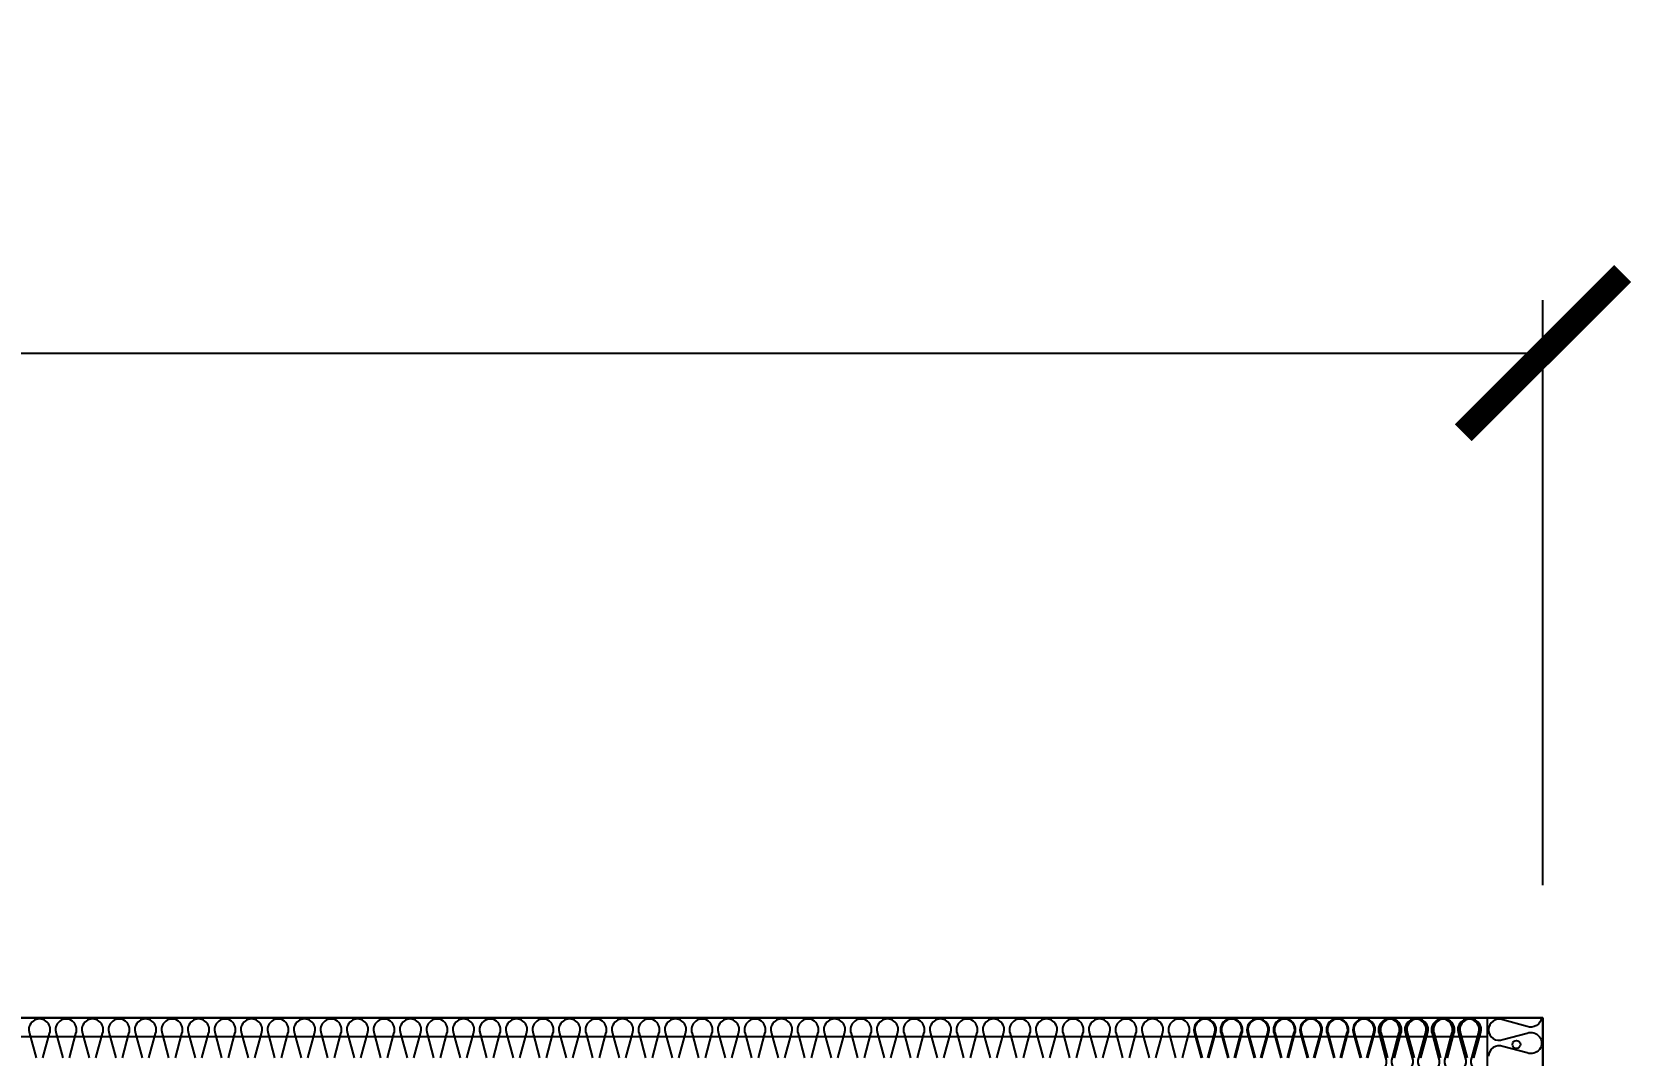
# Model space of a CAD drawing. Header units: millimetres. Extents: x 2911 to 32318, y 2586 to 23381.
# Drawn here: x 8752 to 9956, y 12283 to 13053 of the extents above; entities that cross this region are included whole.
import ezdxf

# ---------------------------------------------------------------- set-up
doc = ezdxf.new("R2010")
doc.units = ezdxf.units.MM
doc.layers.add('SMS', color=220, linetype='Continuous')
doc.layers.add('냉각탑_dim', color=1, linetype='Continuous')
doc.styles.add('HY울릉도L', font='')
doc.styles.get('HY울릉도L').set_extended_font_data('HY울릉도L')
doc.dimstyles.new('성지DIM', dxfattribs={"dimtxt": 3.5, "dimasz": 3, "dimexe": 1, "dimexo": 2.5, "dimgap": 2, "dimtad": 1, "dimdec": 0, "dimzin": 3, "dimdsep": 46, "dimtxsty": 'HY울릉도L', "dimblk": 'ARCHTICK', "dimcen": -2, "dimclrd": 256, "dimclre": 256, "dimclrt": 7, "dimadec": 0, "dimazin": 0, "dimtfac": 1, "dimtdec": 0, "dimtofl": 0, "dimtmove": 0, "dimatfit": 3, "dimfxl": 1, "dimtolj": 1, "dimtzin": 0, "dimlwe": -1, "dimarcsym": 0})

# ---------------------------------------------------------------- blocks, each defined once
blk = doc.blocks.new('_ArchTick')
at = {"color": 0, "linetype": 'ByBlock', "const_width": 0.15}
blk.add_lwpolyline([(-0.5, -0.5), (0.5, 0.5)], dxfattribs=at)
blk = doc.blocks.new('*D674')
at = {"layer": 'Defpoints', "color": 0, "transparency": 16777216}
for p in [(9889.4, 12811.6), (7189.4, 12311.1), (9889.4, 12311.1)]:
    blk.add_point(p, dxfattribs=at)
at = {"layer": '냉각탑_dim', "transparency": 16777216}
for p, q in [((7189.4, 12411.1), (7189.4, 12851.6)), ((9889.4, 12411.1), (9889.4, 12851.6))]:
    blk.add_line(p, q, dxfattribs=at)
at = {"layer": '냉각탑_dim', "lineweight": -2, "transparency": 16777216}
blk.add_line((7189.4, 12811.6), (9889.4, 12811.6), dxfattribs=at)
at = {"layer": '냉각탑_dim', "lineweight": -2, "transparency": 16777216, "xscale": 120, "yscale": 120, "zscale": 120, "rotation": 180}
blk.add_blockref('_ArchTick', (7189.4, 12811.6), dxfattribs=at)
at = {"layer": '냉각탑_dim', "lineweight": -2, "transparency": 16777216, "xscale": 120, "yscale": 120, "zscale": 120}
blk.add_blockref('_ArchTick', (9889.4, 12811.6), dxfattribs=at)
at = {"layer": '냉각탑_dim', "color": 7, "transparency": 16777216, "insert": (8539.4, 12961.6), "char_height": 140, "attachment_point": 5, "style": 'HY울릉도L'}
blk.add_mtext('\\A1;2700', dxfattribs=at)
blk = doc.blocks.new('3')
for p, q in [((9644.4, 12311.1), (7189.4, 12311.1)), ((7380.6, 12311.1), (9889.4, 12311.1)), ((9644.4, 12311.1), (9889.4, 12311.1)), ((9889.4, 12311.1), (9889.4, 9311.1)), ((7394.7, 12297.1), (9847.4, 12297.1))]:
    blk.add_line(p, q)
at = {"color": 7}
for p, q in [((7189.4, 12311.1), (9644.4, 12311.1)), ((9889.4, 12311.1), (9644.4, 12311.1)), ((9847.4, 12311.1), (9847.4, 9391.1)), ((9889.4, 12311.1), (9889.4, 9311.1))]:
    blk.add_line(p, q, dxfattribs=at)
at = {"ltscale": 500}
blk.add_lwpolyline([(7189.4, 12311.1), (9889.1, 12311.1), (9889.1, 9311.1), (7189.4, 9311.1)], close=True, dxfattribs=at)
blk.add_circle((9869.4, 12291.1), 3)
at = {"layer": 'SMS', "color": 5}
for points in [[(9094.8, 12309.9, 0.446849), (9089.3, 12299.4), (9094.2, 12281.1, -0.524856)], [(9079.3, 12281.1), (9084.3, 12299.4, 1.449198), (9069.3, 12299.4), (9074.3, 12281.1, -0.524856)], [(9059.4, 12281.1), (9064.3, 12299.4, 1.449198), (9049.4, 12299.4), (9054.3, 12281.1, -0.524856)], [(9039.4, 12281.1), (9044.4, 12299.4, 1.449198), (9029.4, 12299.4), (9034.4, 12281.1, -0.524856)], [(9019.5, 12281.1), (9024.4, 12299.4, 1.449198), (9009.5, 12299.4), (9014.4, 12281.1, -0.524856)], [(8999.5, 12281.1), (9004.5, 12299.4, 1.449198), (8989.5, 12299.4), (8994.5, 12281.1, -0.524856)], [(8979.6, 12281.1), (8984.5, 12299.4, 1.449198), (8969.6, 12299.4), (8974.5, 12281.1, -0.524856)], [(8959.6, 12281.1), (8964.6, 12299.4, 1.449198), (8949.6, 12299.4), (8954.6, 12281.1, -0.524856)], [(8939.7, 12281.1), (8944.6, 12299.4, 1.449198), (8929.7, 12299.4), (8934.6, 12281.1, -0.524856)], [(8919.7, 12281.1), (8924.7, 12299.4, 1.449198), (8909.7, 12299.4), (8914.7, 12281.1, -0.524856)], [(8899.8, 12281.1), (8904.7, 12299.4, 1.449198), (8889.8, 12299.4), (8894.7, 12281.1, -0.524856)], [(8879.8, 12281.1), (8884.8, 12299.4, 1.449198), (8869.8, 12299.4), (8874.8, 12281.1, -0.524856)], [(8859.9, 12281.1), (8864.8, 12299.4, 1.449198), (8849.9, 12299.4), (8854.8, 12281.1, -0.524856)], [(8839.9, 12281.1), (8844.9, 12299.4, 1.449198), (8829.9, 12299.4), (8834.9, 12281.1, -0.524856)], [(8820, 12281.1), (8824.9, 12299.4, 1.449198), (8810, 12299.4), (8814.9, 12281.1, -0.524856)], [(8800, 12281.1), (8805, 12299.4, 1.449198), (8790, 12299.4), (8795, 12281.1, -0.524856)], [(8780.1, 12281.1), (8785, 12299.4, 1.449198), (8770.1, 12299.4), (8775, 12281.1, -0.524856)], [(8760.1, 12281.1), (8765.1, 12299.4, 1.449198), (8750.1, 12299.4), (8755.1, 12281.1, -0.524856)], [(9673.3, 12309.9, 0.446849), (9667.8, 12299.4), (9672.8, 12281.1, -0.524856)], [(9657.9, 12281.1), (9662.8, 12299.4, 1.449198), (9647.9, 12299.4), (9652.8, 12281.1, -0.524856)], [(9637.9, 12281.1), (9642.9, 12299.4, 1.449198), (9627.9, 12299.4), (9632.9, 12281.1, -0.524856)], [(9618, 12281.1), (9622.9, 12299.4, 1.449198), (9608, 12299.4), (9612.9, 12281.1, -0.524856)], [(9598, 12281.1), (9603, 12299.4, 1.449198), (9588, 12299.4), (9593, 12281.1, -0.524856)], [(9578.1, 12281.1), (9583, 12299.4, 1.449198), (9568.1, 12299.4), (9573, 12281.1, -0.524856)], [(9558.1, 12281.1), (9563.1, 12299.4, 1.449198), (9548.1, 12299.4), (9553.1, 12281.1, -0.524856)], [(9538.2, 12281.1), (9543.1, 12299.4, 1.449198), (9528.2, 12299.4), (9533.1, 12281.1, -0.524856)], [(9518.2, 12281.1), (9523.2, 12299.4, 1.449198), (9508.2, 12299.4), (9513.2, 12281.1, -0.524856)], [(9498.3, 12281.1), (9503.2, 12299.4, 1.449198), (9488.3, 12299.4), (9493.2, 12281.1, -0.524856)], [(9478.3, 12281.1), (9483.3, 12299.4, 1.449198), (9468.3, 12299.4), (9473.3, 12281.1, -0.524856)], [(9458.4, 12281.1), (9463.3, 12299.4, 1.449198), (9448.4, 12299.4), (9453.3, 12281.1, -0.524856)], [(9438.4, 12281.1), (9443.4, 12299.4, 1.449198), (9428.4, 12299.4), (9433.4, 12281.1, -0.524856)], [(9418.5, 12281.1), (9423.4, 12299.4, 1.449198), (9408.5, 12299.4), (9413.4, 12281.1, -0.524856)], [(9398.5, 12281.1), (9403.5, 12299.4, 1.449198), (9388.5, 12299.4), (9393.5, 12281.1, -0.524856)], [(9378.6, 12281.1), (9383.5, 12299.4, 1.449198), (9368.6, 12299.4), (9373.5, 12281.1, -0.524856)], [(9358.6, 12281.1), (9363.6, 12299.4, 1.449198), (9348.6, 12299.4), (9353.6, 12281.1, -0.524856)], [(9338.7, 12281.1), (9343.6, 12299.4, 1.449198), (9328.7, 12299.4), (9333.6, 12281.1, -0.524856)], [(9318.7, 12281.1), (9323.7, 12299.4, 1.449198), (9308.7, 12299.4), (9313.7, 12281.1, -0.524856)], [(9298.8, 12281.1), (9303.7, 12299.4, 1.449198), (9288.8, 12299.4), (9293.7, 12281.1, -0.524856)], [(9278.8, 12281.1), (9283.8, 12299.4, 1.449198), (9268.8, 12299.4), (9273.8, 12281.1, -0.524856)], [(9258.9, 12281.1), (9263.8, 12299.4, 1.449198), (9248.9, 12299.4), (9253.8, 12281.1, -0.524856)], [(9238.9, 12281.1), (9243.9, 12299.4, 1.449198), (9228.9, 12299.4), (9233.9, 12281.1, -0.524856)], [(9219, 12281.1), (9223.9, 12299.4, 1.449198), (9209, 12299.4), (9213.9, 12281.1, -0.524856)], [(9199, 12281.1), (9204, 12299.4, 1.449198), (9189, 12299.4), (9194, 12281.1, -0.524856)], [(9179.1, 12281.1), (9184, 12299.4, 1.449198), (9169.1, 12299.4), (9174, 12281.1, -0.524856)], [(9159.1, 12281.1), (9164.1, 12299.4, 1.449198), (9149.1, 12299.4), (9154.1, 12281.1, -0.524856)], [(9139.2, 12281.1), (9144.1, 12299.4, 1.449198), (9129.2, 12299.4), (9134.1, 12281.1, -0.524856)], [(9119.2, 12281.1), (9124.2, 12299.4, 1.449198), (9109.2, 12299.4), (9114.2, 12281.1, -0.524856)], [(9099.3, 12281.1), (9104.2, 12299.4, 1.449198), (9089.3, 12299.4), (9094.2, 12281.1, -0.524856)], [(9836.7, 12281.1), (9841.6, 12299.4, 1.449198), (9826.7, 12299.4), (9831.6, 12281.1, -0.524856)], [(9816.7, 12281.1), (9821.7, 12299.4, 1.449198), (9806.7, 12299.4), (9811.7, 12281.1, -0.524856)], [(9796.8, 12281.1), (9801.7, 12299.4, 1.449198), (9786.8, 12299.4), (9791.7, 12281.1, -0.524856)], [(9776.8, 12281.1), (9781.8, 12299.4, 1.449198), (9766.8, 12299.4), (9771.8, 12281.1, -0.524856)], [(9756.9, 12281.1), (9761.8, 12299.4, 1.449198), (9746.9, 12299.4), (9751.8, 12281.1, -0.524856)], [(9736.9, 12281.1), (9741.9, 12299.4, 1.449198), (9726.9, 12299.4), (9731.9, 12281.1, -0.524856)], [(9717, 12281.1), (9721.9, 12299.4, 1.449198), (9707, 12299.4), (9711.9, 12281.1, -0.524856)], [(9697, 12281.1), (9702, 12299.4, 1.449198), (9687, 12299.4), (9692, 12281.1, -0.524856)], [(9677.1, 12281.1), (9682, 12299.4, 1.449198), (9667.1, 12299.4), (9672, 12281.1, -0.524856)], [(9657.1, 12281.1), (9662.1, 12299.4, 1.449198), (9647.1, 12299.4), (9652.1, 12281.1, -0.524856)], [(9637.2, 12281.1), (9642.1, 12299.4, 1.449198), (9627.2, 12299.4), (9632.1, 12281.1, -0.509959)], [(9837.4, 12281.1), (9842.4, 12299.4, 1.449198), (9827.4, 12299.4), (9832.4, 12281.1, -0.524856)], [(9817.5, 12281.1), (9822.4, 12299.4, 1.449198), (9807.5, 12299.4), (9812.4, 12281.1, -0.524856)], [(9797.5, 12281.1), (9802.5, 12299.4, 1.449198), (9787.5, 12299.4), (9792.5, 12281.1, -0.524856)], [(9777.6, 12281.1), (9782.5, 12299.4, 1.449198), (9767.6, 12299.4), (9772.5, 12281.1, -0.524856)], [(9757.6, 12281.1), (9762.6, 12299.4, 1.449198), (9747.6, 12299.4), (9752.6, 12281.1, -0.524856)], [(9737.7, 12281.1), (9742.6, 12299.4, 1.449198), (9727.7, 12299.4), (9732.6, 12281.1, -0.524856)], [(9717.7, 12281.1), (9722.7, 12299.4, 1.449198), (9707.7, 12299.4), (9712.7, 12281.1, -0.524856)], [(9697.8, 12281.1), (9702.7, 12299.4, 1.449198), (9687.8, 12299.4), (9692.7, 12281.1, -0.524856)], [(9677.8, 12281.1), (9682.8, 12299.4, 1.449198), (9667.8, 12299.4), (9672.8, 12281.1, -0.524856)], [(9847.4, 12271.3, -0.131401), (9843.4, 12270.3, -0.524856), (9835.9, 12281.1), (9840.9, 12299.4, 1.449198), (9825.9, 12299.4), (9830.9, 12281.1, -0.524856), (9823.4, 12270.3, -0.524856), (9816, 12281.1), (9820.9, 12299.4, 1.449198), (9806, 12299.4), (9810.9, 12281.1, -0.524856), (9803.5, 12270.3, -0.524856), (9796, 12281.1), (9801, 12299.4, 1.449198), (9786, 12299.4), (9791, 12281.1, -0.524856), (9783.5, 12270.3, -0.524856), (9776.1, 12281.1), (9781, 12299.4, 1.449198), (9766.1, 12299.4), (9771, 12281.1, -0.524856), (9763.6, 12270.3, -0.000049), (9764.2, 12270.3, -0.000049)], [(9888.3, 12311.1, -0.487644), (9877.6, 12304.6), (9859.3, 12309.6, 0.524856), (9848.5, 12302.1, 0.524856), (9859.3, 12294.7), (9877.6, 12299.6, -1.449198), (9877.6, 12284.7), (9859.3, 12289.6, 0.524856), (9848.5, 12282.2, 0.524856)]]:
    blk.add_lwpolyline(points, format="xyb", dxfattribs=at)

msp = doc.modelspace()

# ---------------------------------------------------------------- block references
msp.add_blockref('3', (0, 0))

# ---------------------------------------------------------------- dimensions: what is measured, and where the dimension line sits
at = {"layer": '냉각탑_dim'}
dim = msp.add_linear_dim(base=(9889.4, 12811.6), p1=(7189.4, 12311.1), p2=(9889.4, 12311.1), dimstyle='성지DIM', override={"dimscale": 40}, dxfattribs=at)
dim.commit()
dim.dimension.update_dxf_attribs({"geometry": '*D674', "text_midpoint": (8539.4, 12961.6)})

doc.saveas('drawing.dxf')
